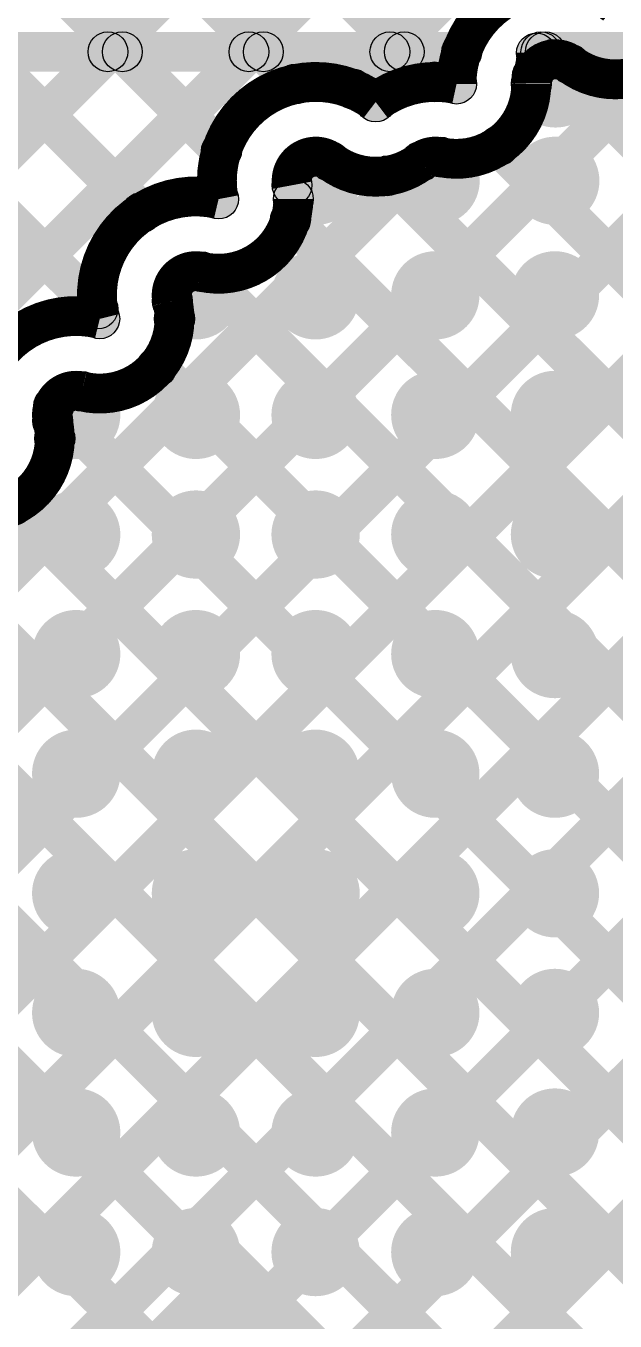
# Model space of a CAD drawing. Header units: millimetres. Extents: x -0.28 to 3.03, y -0.05 to 3.12.
# Drawn here: x 1.5176 to 1.6358, y 1.8111 to 2.0712 of the extents above; entities that cross this region are included whole.
import ezdxf

# ---------------------------------------------------------------- set-up
doc = ezdxf.new("R2010")
doc.units = ezdxf.units.MM
doc.header["$MEASUREMENT"] = 0
for name, color, linetype in [('BottomLayer', 5, 'Continuous'), ('BottomPaste', 16, 'Continuous'), ('BottomSolder', 6, 'Continuous'), ('TopLayer', 1, 'Continuous'), ('ViaHoleLayer', 16, 'Continuous')]:
    doc.layers.add(name, color=color, linetype=linetype)

# ---------------------------------------------------------------- blocks, each defined once
blk = doc.blocks.new('2835_LED_B_11')
at = {"layer": 'BottomLayer'}
for points in [[(-0.06722, 0.04606), (-0.02037, 0.04606), (-0.02037, -0.04606), (-0.06722, -0.04606)], [(-0.00069, 0.04606), (0.08829, 0.04606), (0.08829, -0.04606), (-0.00069, -0.04606)]]:
    blk.add_hatch(color=5, dxfattribs=at).paths.add_polyline_path(points)
at = {"layer": 'BottomPaste'}
for points in [[(-0.06722, 0.04606), (-0.02037, 0.04606), (-0.02037, -0.04606), (-0.06722, -0.04606)], [(-0.00069, 0.04606), (0.08829, 0.04606), (0.08829, -0.04606), (-0.00069, -0.04606)]]:
    blk.add_hatch(color=16, dxfattribs=at).paths.add_polyline_path(points)
at = {"layer": 'BottomSolder'}
for points in [[(-0.07122, 0.05006), (-0.01637, 0.05006), (-0.01637, -0.05006), (-0.07122, -0.05006)], [(-0.00469, 0.05006), (0.09229, 0.05006), (0.09229, -0.05006), (-0.00469, -0.05006)]]:
    blk.add_hatch(color=6, dxfattribs=at).paths.add_polyline_path(points)

msp = doc.modelspace()

# ---------------------------------------------------------------- hatches: boundary and pattern name
at = {"layer": 'BottomLayer'}
for points in [[(1.43019, 2.22367), (1.43585, 2.22933), (1.6024, 2.06278), (1.59674, 2.05712)], [(1.41109, 2.21449), (1.41675, 2.22015), (1.57454, 2.06236), (1.56888, 2.0567)], [(1.29178, 1.81806), (1.28613, 1.82372), (1.67359, 2.21118), (1.67924, 2.20552)], [(1.2683, 1.7663), (1.26265, 1.77196), (1.68773, 2.19704), (1.69339, 2.19138)], [(1.41265, 2.18465), (1.41831, 2.1903), (1.55968, 2.04893), (1.55402, 2.04328)], [(1.58599, 2.0557), (1.58033, 2.06136), (1.70187, 2.1829), (1.70753, 2.17724)], [(1.41189, 2.15712), (1.41755, 2.16278), (1.54374, 2.03659), (1.53808, 2.03093)], [(1.40104, 2.13969), (1.4067, 2.14535), (1.53487, 2.01718), (1.52921, 2.01152)], [(1.47841, 1.89155), (1.47275, 1.89721), (1.64133, 2.06579), (1.64699, 2.06013)], [(1.48006, 1.86492), (1.47441, 1.87058), (1.67083, 2.067), (1.67648, 2.06134)], [(1.48122, 1.83779), (1.47556, 1.84345), (1.69747, 2.06536), (1.70313, 2.05971)], [(1.62051, 2.06164), (1.62616, 2.0673), (1.86643, 1.82703), (1.86077, 1.82138)], [(1.4894, 1.81769), (1.48375, 1.82335), (1.72197, 2.06157), (1.72763, 2.05592)], [(1.6096, 2.04426), (1.61526, 2.04992), (1.84921, 1.81597), (1.84355, 1.81031)], [(1.50174, 1.94316), (1.49608, 1.94882), (1.59413, 2.04687), (1.59979, 2.04121)], [(1.5022, 1.80221), (1.49654, 1.80786), (1.73604, 2.04736), (1.7417, 2.0417)], [(1.50247, 1.77419), (1.49682, 1.77985), (1.76473, 2.04776), (1.77038, 2.0421)], [(1.58731, 2.03827), (1.59297, 2.04393), (1.84381, 1.79308), (1.83816, 1.78743)], [(1.56785, 2.02945), (1.5735, 2.03511), (1.8338, 1.77481), (1.82814, 1.76916)], [(1.51347, 1.75691), (1.50782, 1.76257), (1.77399, 2.02874), (1.77965, 2.02309)], [(1.55003, 2.01899), (1.55568, 2.02464), (1.8237, 1.75662), (1.81804, 1.75097)], [(1.52597, 1.74112), (1.52031, 1.74678), (1.79407, 2.02054), (1.79973, 2.01488)], [(1.54097, 1.99976), (1.54662, 2.00542), (1.8043, 1.74774), (1.79865, 1.74208)], [(1.5399, 1.72677), (1.53425, 1.73243), (1.80305, 2.00123), (1.80871, 1.99558)], [(1.5399, 1.72677), (1.53425, 1.73243), (1.80305, 2.00123), (1.80871, 1.99558)], [(1.52036, 1.99208), (1.52602, 1.99774), (1.79658, 1.72717), (1.79093, 1.72152)], [(1.51213, 1.97203), (1.51779, 1.97769), (1.77662, 1.71886), (1.77096, 1.7132)], [(1.49993, 1.95595), (1.50559, 1.9616), (1.76036, 1.70683), (1.7547, 1.70117)], [(1.49554, 1.93205), (1.50119, 1.93771), (1.73664, 1.70227), (1.73098, 1.69661)], [(1.47752, 1.92178), (1.48318, 1.92744), (1.72486, 1.68576), (1.7192, 1.68011)], [(1.47335, 1.89767), (1.47901, 1.90333), (1.70123, 1.68111), (1.69557, 1.67545)], [(1.472, 1.87073), (1.47766, 1.87639), (1.67415, 1.6799), (1.66849, 1.67424)]]:
    msp.add_hatch(color=5, dxfattribs=at).paths.add_polyline_path(points)
h = msp.add_hatch(color=5, dxfattribs=at)
edge = h.paths.add_edge_path()
edge.add_arc((1.62386, 2.05964), 0.00886, 0, 360)
h = msp.add_hatch(color=5, dxfattribs=at)
edge = h.paths.add_edge_path()
edge.add_arc((1.62333, 2.06447), 0.004, 0, 360)
h = msp.add_hatch(color=5, dxfattribs=at)
edge = h.paths.add_edge_path()
edge.add_arc((1.6268, 2.06351), 0.004, 0, 360)
h = msp.add_hatch(color=5, dxfattribs=at)
edge = h.paths.add_edge_path()
edge.add_arc((1.6268, 2.06351), 0.004, 0, 360)
h = msp.add_hatch(color=5, dxfattribs=at)
edge = h.paths.add_edge_path()
edge.add_arc((1.6268, 2.06351), 0.004, 0, 360)
h = msp.add_hatch(color=5, dxfattribs=at)
edge = h.paths.add_edge_path()
edge.add_arc((1.57171, 2.05953), 0.004, 0, 360)
h = msp.add_hatch(color=5, dxfattribs=at)
edge = h.paths.add_edge_path()
edge.add_arc((1.58316, 2.05853), 0.004, 0, 360)
h = msp.add_hatch(color=5, dxfattribs=at)
edge = h.paths.add_edge_path()
edge.add_arc((1.59957, 2.05995), 0.004, 0, 360)
h = msp.add_hatch(color=5, dxfattribs=at)
edge = h.paths.add_edge_path()
edge.add_arc((1.604, 2.0595), 0.004, 0, 360)
h = msp.add_hatch(color=5, dxfattribs=at)
edge = h.paths.add_edge_path()
edge.add_arc((1.604, 2.0595), 0.004, 0, 360)
h = msp.add_hatch(color=5, dxfattribs=at)
edge = h.paths.add_edge_path()
edge.add_arc((1.619, 2.05963), 0.004, 0, 360)
h = msp.add_hatch(color=5, dxfattribs=at)
edge = h.paths.add_edge_path()
edge.add_arc((1.619, 2.0595), 0.004, 0, 360)
h = msp.add_hatch(color=5, dxfattribs=at)
edge = h.paths.add_edge_path()
edge.add_arc((1.619, 2.0595), 0.004, 0, 360)
h = msp.add_hatch(color=5, dxfattribs=at)
edge = h.paths.add_edge_path()
edge.add_arc((1.58778, 2.05591), 0.004, 0, 360)
h = msp.add_hatch(color=5, dxfattribs=at)
edge = h.paths.add_edge_path()
edge.add_arc((1.58778, 2.05591), 0.004, 0, 360)
h = msp.add_hatch(color=5, dxfattribs=at)
edge = h.paths.add_edge_path()
edge.add_arc((1.55685, 2.04611), 0.004, 0, 360)
h = msp.add_hatch(color=5, dxfattribs=at)
edge = h.paths.add_edge_path()
edge.add_arc((1.61243, 2.04709), 0.004, 0, 360)
h = msp.add_hatch(color=5, dxfattribs=at)
edge = h.paths.add_edge_path()
edge.add_arc((1.57578, 2.04009), 0.00886, 0, 360)
h = msp.add_hatch(color=5, dxfattribs=at)
edge = h.paths.add_edge_path()
edge.add_arc((1.57871, 2.04396), 0.004, 0, 360)
h = msp.add_hatch(color=5, dxfattribs=at)
edge = h.paths.add_edge_path()
edge.add_arc((1.57871, 2.04396), 0.004, 0, 360)
h = msp.add_hatch(color=5, dxfattribs=at)
edge = h.paths.add_edge_path()
edge.add_arc((1.57871, 2.04396), 0.004, 0, 360)
h = msp.add_hatch(color=5, dxfattribs=at)
edge = h.paths.add_edge_path()
edge.add_arc((1.59979, 2.04009), 0.00886, 0, 360)
h = msp.add_hatch(color=5, dxfattribs=at)
edge = h.paths.add_edge_path()
edge.add_arc((1.59685, 2.04396), 0.004, 0, 360)
h = msp.add_hatch(color=5, dxfattribs=at)
edge = h.paths.add_edge_path()
edge.add_arc((1.59685, 2.04396), 0.004, 0, 360)
h = msp.add_hatch(color=5, dxfattribs=at)
edge = h.paths.add_edge_path()
edge.add_arc((1.59685, 2.04396), 0.004, 0, 360)
h = msp.add_hatch(color=5, dxfattribs=at)
edge = h.paths.add_edge_path()
edge.add_arc((1.59696, 2.04404), 0.004, 0, 360)
h = msp.add_hatch(color=5, dxfattribs=at)
edge = h.paths.add_edge_path()
edge.add_arc((1.60082, 2.04484), 0.004, 0, 360)
h = msp.add_hatch(color=5, dxfattribs=at)
edge = h.paths.add_edge_path()
edge.add_arc((1.60082, 2.04484), 0.004, 0, 360)
h = msp.add_hatch(color=5, dxfattribs=at)
edge = h.paths.add_edge_path()
edge.add_arc((1.60082, 2.04484), 0.004, 0, 360)
h = msp.add_hatch(color=5, dxfattribs=at)
edge = h.paths.add_edge_path()
edge.add_arc((1.62381, 2.04009), 0.00886, 0, 360)
h = msp.add_hatch(color=5, dxfattribs=at)
edge = h.paths.add_edge_path()
edge.add_arc((1.59014, 2.0411), 0.004, 0, 360)
h = msp.add_hatch(color=5, dxfattribs=at)
edge = h.paths.add_edge_path()
edge.add_arc((1.571, 2.0392), 0.004, 0, 360)
h = msp.add_hatch(color=5, dxfattribs=at)
edge = h.paths.add_edge_path()
edge.add_arc((1.55626, 2.03642), 0.004, 0, 360)
h = msp.add_hatch(color=5, dxfattribs=at)
edge = h.paths.add_edge_path()
edge.add_arc((1.55626, 2.03642), 0.004, 0, 360)
h = msp.add_hatch(color=5, dxfattribs=at)
edge = h.paths.add_edge_path()
edge.add_arc((1.57126, 2.03642), 0.004, 0, 360)
h = msp.add_hatch(color=5, dxfattribs=at)
edge = h.paths.add_edge_path()
edge.add_arc((1.57126, 2.03642), 0.004, 0, 360)
h = msp.add_hatch(color=5, dxfattribs=at)
edge = h.paths.add_edge_path()
edge.add_arc((1.54091, 2.03376), 0.004, 0, 360)
h = msp.add_hatch(color=5, dxfattribs=at)
edge = h.paths.add_edge_path()
edge.add_arc((1.57067, 2.03228), 0.004, 0, 360)
h = msp.add_hatch(color=5, dxfattribs=at)
edge = h.paths.add_edge_path()
edge.add_arc((1.55171, 2.01709), 0.00886, 0, 360)
h = msp.add_hatch(color=5, dxfattribs=at)
edge = h.paths.add_edge_path()
edge.add_arc((1.55282, 2.02182), 0.004, 0, 360)
h = msp.add_hatch(color=5, dxfattribs=at)
edge = h.paths.add_edge_path()
edge.add_arc((1.55282, 2.02182), 0.004, 0, 360)
h = msp.add_hatch(color=5, dxfattribs=at)
edge = h.paths.add_edge_path()
edge.add_arc((1.55282, 2.02182), 0.004, 0, 360)
h = msp.add_hatch(color=5, dxfattribs=at)
edge = h.paths.add_edge_path()
edge.add_arc((1.55285, 2.02182), 0.004, 0, 360)
h = msp.add_hatch(color=5, dxfattribs=at)
edge = h.paths.add_edge_path()
edge.add_arc((1.57572, 2.01709), 0.00886, 0, 360)
h = msp.add_hatch(color=5, dxfattribs=at)
edge = h.paths.add_edge_path()
edge.add_arc((1.59974, 2.01709), 0.00886, 0, 360)
h = msp.add_hatch(color=5, dxfattribs=at)
edge = h.paths.add_edge_path()
edge.add_arc((1.62375, 2.01709), 0.00886, 0, 360)
h = msp.add_hatch(color=5, dxfattribs=at)
edge = h.paths.add_edge_path()
edge.add_arc((1.53204, 2.01435), 0.004, 0, 360)
h = msp.add_hatch(color=5, dxfattribs=at)
edge = h.paths.add_edge_path()
edge.add_arc((1.54698, 2.01596), 0.004, 0, 360)
h = msp.add_hatch(color=5, dxfattribs=at)
edge = h.paths.add_edge_path()
edge.add_arc((1.54698, 2.01596), 0.004, 0, 360)
h = msp.add_hatch(color=5, dxfattribs=at)
edge = h.paths.add_edge_path()
edge.add_arc((1.54699, 2.01594), 0.004, 0, 360)
h = msp.add_hatch(color=5, dxfattribs=at)
edge = h.paths.add_edge_path()
edge.add_arc((1.53242, 2.01237), 0.004, 0, 360)
h = msp.add_hatch(color=5, dxfattribs=at)
edge = h.paths.add_edge_path()
edge.add_arc((1.53242, 2.01237), 0.004, 0, 360)
h = msp.add_hatch(color=5, dxfattribs=at)
edge = h.paths.add_edge_path()
edge.add_arc((1.54742, 2.01237), 0.004, 0, 360)
h = msp.add_hatch(color=5, dxfattribs=at)
edge = h.paths.add_edge_path()
edge.add_arc((1.54742, 2.01237), 0.004, 0, 360)
h = msp.add_hatch(color=5, dxfattribs=at)
edge = h.paths.add_edge_path()
edge.add_arc((1.54742, 2.01237), 0.004, 0, 360)
h = msp.add_hatch(color=5, dxfattribs=at)
edge = h.paths.add_edge_path()
edge.add_arc((1.54742, 2.01237), 0.004, 0, 360)
h = msp.add_hatch(color=5, dxfattribs=at)
edge = h.paths.add_edge_path()
edge.add_arc((1.54379, 2.00259), 0.004, 0, 360)
h = msp.add_hatch(color=5, dxfattribs=at)
edge = h.paths.add_edge_path()
edge.add_arc((1.52769, 1.99308), 0.00886, 0, 360)
h = msp.add_hatch(color=5, dxfattribs=at)
edge = h.paths.add_edge_path()
edge.add_arc((1.52882, 1.9978), 0.004, 0, 360)
h = msp.add_hatch(color=5, dxfattribs=at)
edge = h.paths.add_edge_path()
edge.add_arc((1.52882, 1.9978), 0.004, 0, 360)
h = msp.add_hatch(color=5, dxfattribs=at)
edge = h.paths.add_edge_path()
edge.add_arc((1.52885, 1.9978), 0.004, 0, 360)
h = msp.add_hatch(color=5, dxfattribs=at)
edge = h.paths.add_edge_path()
edge.add_arc((1.55171, 1.99308), 0.00886, 0, 360)
h = msp.add_hatch(color=5, dxfattribs=at)
edge = h.paths.add_edge_path()
edge.add_arc((1.57572, 1.99308), 0.00886, 0, 360)
h = msp.add_hatch(color=5, dxfattribs=at)
edge = h.paths.add_edge_path()
edge.add_arc((1.59974, 1.99308), 0.00886, 0, 360)
h = msp.add_hatch(color=5, dxfattribs=at)
edge = h.paths.add_edge_path()
edge.add_arc((1.62375, 1.99308), 0.00886, 0, 360)
h = msp.add_hatch(color=5, dxfattribs=at)
edge = h.paths.add_edge_path()
edge.add_arc((1.52319, 1.99491), 0.004, 0, 360)
h = msp.add_hatch(color=5, dxfattribs=at)
edge = h.paths.add_edge_path()
edge.add_arc((1.52297, 1.99192), 0.004, 0, 360)
h = msp.add_hatch(color=5, dxfattribs=at)
edge = h.paths.add_edge_path()
edge.add_arc((1.52297, 1.99192), 0.004, 0, 360)
h = msp.add_hatch(color=5, dxfattribs=at)
edge = h.paths.add_edge_path()
edge.add_arc((1.52297, 1.99192), 0.004, 0, 360)
h = msp.add_hatch(color=5, dxfattribs=at)
edge = h.paths.add_edge_path()
edge.add_arc((1.5234, 1.98835), 0.004, 0, 360)
h = msp.add_hatch(color=5, dxfattribs=at)
edge = h.paths.add_edge_path()
edge.add_arc((1.5234, 1.98835), 0.004, 0, 360)
h = msp.add_hatch(color=5, dxfattribs=at)
edge = h.paths.add_edge_path()
edge.add_arc((1.5234, 1.98835), 0.004, 0, 360)
h = msp.add_hatch(color=5, dxfattribs=at)
edge = h.paths.add_edge_path()
edge.add_arc((1.5234, 1.98835), 0.004, 0, 360)
h = msp.add_hatch(color=5, dxfattribs=at)
edge = h.paths.add_edge_path()
edge.add_arc((1.51496, 1.97486), 0.004, 0, 360)
h = msp.add_hatch(color=5, dxfattribs=at)
edge = h.paths.add_edge_path()
edge.add_arc((1.52769, 1.96906), 0.00886, 0, 360)
h = msp.add_hatch(color=5, dxfattribs=at)
edge = h.paths.add_edge_path()
edge.add_arc((1.55171, 1.96906), 0.00886, 0, 360)
h = msp.add_hatch(color=5, dxfattribs=at)
edge = h.paths.add_edge_path()
edge.add_arc((1.57572, 1.96906), 0.00886, 0, 360)
h = msp.add_hatch(color=5, dxfattribs=at)
edge = h.paths.add_edge_path()
edge.add_arc((1.59974, 1.96906), 0.00886, 0, 360)
h = msp.add_hatch(color=5, dxfattribs=at)
edge = h.paths.add_edge_path()
edge.add_arc((1.62375, 1.96906), 0.00886, 0, 360)
h = msp.add_hatch(color=5, dxfattribs=at)
edge = h.paths.add_edge_path()
edge.add_arc((1.52769, 1.94505), 0.00886, 0, 360)
h = msp.add_hatch(color=5, dxfattribs=at)
edge = h.paths.add_edge_path()
edge.add_arc((1.55171, 1.94505), 0.00886, 0, 360)
h = msp.add_hatch(color=5, dxfattribs=at)
edge = h.paths.add_edge_path()
edge.add_arc((1.57572, 1.94505), 0.00886, 0, 360)
h = msp.add_hatch(color=5, dxfattribs=at)
edge = h.paths.add_edge_path()
edge.add_arc((1.59974, 1.94505), 0.00886, 0, 360)
h = msp.add_hatch(color=5, dxfattribs=at)
edge = h.paths.add_edge_path()
edge.add_arc((1.62375, 1.94505), 0.00886, 0, 360)
h = msp.add_hatch(color=5, dxfattribs=at)
edge = h.paths.add_edge_path()
edge.add_arc((1.52769, 1.92103), 0.00886, 0, 360)
h = msp.add_hatch(color=5, dxfattribs=at)
edge = h.paths.add_edge_path()
edge.add_arc((1.55171, 1.92103), 0.00886, 0, 360)
h = msp.add_hatch(color=5, dxfattribs=at)
edge = h.paths.add_edge_path()
edge.add_arc((1.57572, 1.92103), 0.00886, 0, 360)
h = msp.add_hatch(color=5, dxfattribs=at)
edge = h.paths.add_edge_path()
edge.add_arc((1.59974, 1.92103), 0.00886, 0, 360)
h = msp.add_hatch(color=5, dxfattribs=at)
edge = h.paths.add_edge_path()
edge.add_arc((1.62375, 1.92103), 0.00886, 0, 360)
h = msp.add_hatch(color=5, dxfattribs=at)
edge = h.paths.add_edge_path()
edge.add_arc((1.52769, 1.89702), 0.00886, 0, 360)
h = msp.add_hatch(color=5, dxfattribs=at)
edge = h.paths.add_edge_path()
edge.add_arc((1.55171, 1.89702), 0.00886, 0, 360)
h = msp.add_hatch(color=5, dxfattribs=at)
edge = h.paths.add_edge_path()
edge.add_arc((1.57572, 1.89702), 0.00886, 0, 360)
h = msp.add_hatch(color=5, dxfattribs=at)
edge = h.paths.add_edge_path()
edge.add_arc((1.59974, 1.89702), 0.00886, 0, 360)
h = msp.add_hatch(color=5, dxfattribs=at)
edge = h.paths.add_edge_path()
edge.add_arc((1.62375, 1.89702), 0.00886, 0, 360)
h = msp.add_hatch(color=5, dxfattribs=at)
edge = h.paths.add_edge_path()
edge.add_arc((1.52769, 1.873), 0.00886, 0, 360)
h = msp.add_hatch(color=5, dxfattribs=at)
edge = h.paths.add_edge_path()
edge.add_arc((1.55171, 1.873), 0.00886, 0, 360)
h = msp.add_hatch(color=5, dxfattribs=at)
edge = h.paths.add_edge_path()
edge.add_arc((1.57572, 1.873), 0.00886, 0, 360)
h = msp.add_hatch(color=5, dxfattribs=at)
edge = h.paths.add_edge_path()
edge.add_arc((1.59974, 1.873), 0.00886, 0, 360)
h = msp.add_hatch(color=5, dxfattribs=at)
edge = h.paths.add_edge_path()
edge.add_arc((1.62375, 1.873), 0.00886, 0, 360)
h = msp.add_hatch(color=5, dxfattribs=at)
edge = h.paths.add_edge_path()
edge.add_arc((1.52769, 1.84898), 0.00886, 0, 360)
h = msp.add_hatch(color=5, dxfattribs=at)
edge = h.paths.add_edge_path()
edge.add_arc((1.55171, 1.84898), 0.00886, 0, 360)
h = msp.add_hatch(color=5, dxfattribs=at)
edge = h.paths.add_edge_path()
edge.add_arc((1.57572, 1.84898), 0.00886, 0, 360)
h = msp.add_hatch(color=5, dxfattribs=at)
edge = h.paths.add_edge_path()
edge.add_arc((1.59974, 1.84898), 0.00886, 0, 360)
h = msp.add_hatch(color=5, dxfattribs=at)
edge = h.paths.add_edge_path()
edge.add_arc((1.62375, 1.84898), 0.00886, 0, 360)
h = msp.add_hatch(color=5, dxfattribs=at)
edge = h.paths.add_edge_path()
edge.add_arc((1.52769, 1.82497), 0.00886, 0, 360)
h = msp.add_hatch(color=5, dxfattribs=at)
edge = h.paths.add_edge_path()
edge.add_arc((1.55171, 1.82497), 0.00886, 0, 360)
h = msp.add_hatch(color=5, dxfattribs=at)
edge = h.paths.add_edge_path()
edge.add_arc((1.57572, 1.82497), 0.00886, 0, 360)
h = msp.add_hatch(color=5, dxfattribs=at)
edge = h.paths.add_edge_path()
edge.add_arc((1.59974, 1.82497), 0.00886, 0, 360)
h = msp.add_hatch(color=5, dxfattribs=at)
edge = h.paths.add_edge_path()
edge.add_arc((1.62375, 1.82497), 0.00886, 0, 360)
at = {"layer": 'TopLayer'}
for points in [[(1.14374, 2.062), (1.14374, 2.07), (1.60505, 2.07), (1.60505, 2.062)], [(1.26675, 1.76474), (1.26109, 1.7704), (1.55952, 2.06883), (1.56518, 2.06317)], [(1.29178, 1.81806), (1.28613, 1.82372), (1.53124, 2.06883), (1.53689, 2.06317)], [(1.47841, 1.89155), (1.47275, 1.89721), (1.64437, 2.06883), (1.65003, 2.06317)], [(1.48006, 1.86492), (1.47441, 1.87058), (1.67266, 2.06883), (1.67831, 2.06317)], [(1.48122, 1.83779), (1.47556, 1.84345), (1.70094, 2.06883), (1.7066, 2.06317)], [(1.47756, 2.06317), (1.48321, 2.06883), (1.53487, 2.01718), (1.52921, 2.01152)], [(1.50584, 2.06317), (1.5115, 2.06883), (1.54374, 2.03659), (1.53808, 2.03093)], [(1.53413, 2.06317), (1.53978, 2.06883), (1.55968, 2.04893), (1.55402, 2.04328)], [(1.56241, 2.06317), (1.56807, 2.06883), (1.57454, 2.06236), (1.56888, 2.0567)], [(1.58599, 2.0557), (1.58033, 2.06136), (1.5878, 2.06883), (1.59346, 2.06317)], [(1.59069, 2.06317), (1.59635, 2.06883), (1.6024, 2.06278), (1.59674, 2.05712)], [(1.61898, 2.06317), (1.62463, 2.06883), (1.86643, 1.82703), (1.86077, 1.82138)], [(1.62093, 2.062), (1.62093, 2.07), (1.72313, 2.07), (1.72313, 2.062)], [(1.4894, 1.81769), (1.48375, 1.82335), (1.72197, 2.06157), (1.72763, 2.05592)], [(1.6096, 2.04426), (1.61526, 2.04992), (1.84921, 1.81597), (1.84355, 1.81031)], [(1.50174, 1.94316), (1.49608, 1.94882), (1.59413, 2.04687), (1.59979, 2.04121)], [(1.5022, 1.80221), (1.49654, 1.80786), (1.73604, 2.04736), (1.7417, 2.0417)], [(1.50247, 1.77419), (1.49682, 1.77985), (1.76473, 2.04776), (1.77038, 2.0421)], [(1.58731, 2.03827), (1.59297, 2.04393), (1.84381, 1.79308), (1.83816, 1.78743)], [(1.56785, 2.02945), (1.5735, 2.03511), (1.8338, 1.77481), (1.82814, 1.76916)], [(1.52191, 1.76535), (1.51626, 1.77101), (1.77399, 2.02874), (1.77965, 2.02309)], [(1.55003, 2.01899), (1.55568, 2.02464), (1.8237, 1.75662), (1.81804, 1.75097)], [(1.5301, 1.74525), (1.52444, 1.75091), (1.79407, 2.02054), (1.79973, 2.01488)], [(1.54097, 1.99976), (1.54662, 2.00542), (1.8043, 1.74774), (1.79865, 1.74208)], [(1.54927, 1.73614), (1.54361, 1.74179), (1.80305, 2.00123), (1.80871, 1.99558)], [(1.54927, 1.73614), (1.54361, 1.74179), (1.80305, 2.00123), (1.80871, 1.99558)], [(1.52036, 1.99208), (1.52602, 1.99774), (1.79658, 1.72717), (1.79093, 1.72152)], [(1.51213, 1.97203), (1.51779, 1.97769), (1.77662, 1.71886), (1.77096, 1.7132)], [(1.49993, 1.95595), (1.50559, 1.9616), (1.76036, 1.70683), (1.7547, 1.70117)], [(1.49554, 1.93205), (1.50119, 1.93771), (1.73664, 1.70227), (1.73098, 1.69661)], [(1.47752, 1.92178), (1.48318, 1.92744), (1.72486, 1.68576), (1.7192, 1.68011)], [(1.47335, 1.89767), (1.47901, 1.90333), (1.70123, 1.68111), (1.69557, 1.67545)], [(1.472, 1.87073), (1.47766, 1.87639), (1.6747, 1.67935), (1.66905, 1.67369)]]:
    msp.add_hatch(color=1, dxfattribs=at).paths.add_polyline_path(points)
h = msp.add_hatch(color=1, dxfattribs=at)
edge = h.paths.add_edge_path()
edge.add_arc((1.53406, 2.066), 0.004, 0, 360)
h = msp.add_hatch(color=1, dxfattribs=at)
edge = h.paths.add_edge_path()
edge.add_arc((1.53695, 2.066), 0.004, 0, 360)
h = msp.add_hatch(color=1, dxfattribs=at)
edge = h.paths.add_edge_path()
edge.add_arc((1.56235, 2.066), 0.004, 0, 360)
h = msp.add_hatch(color=1, dxfattribs=at)
edge = h.paths.add_edge_path()
edge.add_arc((1.56524, 2.066), 0.004, 0, 360)
h = msp.add_hatch(color=1, dxfattribs=at)
edge = h.paths.add_edge_path()
edge.add_arc((1.59063, 2.066), 0.004, 0, 360)
h = msp.add_hatch(color=1, dxfattribs=at)
edge = h.paths.add_edge_path()
edge.add_arc((1.59352, 2.066), 0.004, 0, 360)
h = msp.add_hatch(color=1, dxfattribs=at)
edge = h.paths.add_edge_path()
edge.add_arc((1.60505, 2.066), 0.004, 0, 360)
h = msp.add_hatch(color=1, dxfattribs=at)
edge = h.paths.add_edge_path()
edge.add_arc((1.60505, 2.066), 0.004, 0, 360)
h = msp.add_hatch(color=1, dxfattribs=at)
edge = h.paths.add_edge_path()
edge.add_arc((1.62386, 2.05964), 0.00886, 0, 360)
h = msp.add_hatch(color=1, dxfattribs=at)
edge = h.paths.add_edge_path()
edge.add_arc((1.62005, 2.06576), 0.004, 0, 360)
h = msp.add_hatch(color=1, dxfattribs=at)
edge = h.paths.add_edge_path()
edge.add_arc((1.62005, 2.06576), 0.004, 0, 360)
h = msp.add_hatch(color=1, dxfattribs=at)
edge = h.paths.add_edge_path()
edge.add_arc((1.62093, 2.066), 0.004, 0, 360)
h = msp.add_hatch(color=1, dxfattribs=at)
edge = h.paths.add_edge_path()
edge.add_arc((1.62181, 2.066), 0.004, 0, 360)
h = msp.add_hatch(color=1, dxfattribs=at)
edge = h.paths.add_edge_path()
edge.add_arc((1.61925, 2.06117), 0.004, 0, 360)
h = msp.add_hatch(color=1, dxfattribs=at)
edge = h.paths.add_edge_path()
edge.add_arc((1.61926, 2.0612), 0.004, 0, 360)
h = msp.add_hatch(color=1, dxfattribs=at)
edge = h.paths.add_edge_path()
edge.add_arc((1.57171, 2.05953), 0.004, 0, 360)
h = msp.add_hatch(color=1, dxfattribs=at)
edge = h.paths.add_edge_path()
edge.add_arc((1.58316, 2.05853), 0.004, 0, 360)
h = msp.add_hatch(color=1, dxfattribs=at)
edge = h.paths.add_edge_path()
edge.add_arc((1.59957, 2.05995), 0.004, 0, 360)
h = msp.add_hatch(color=1, dxfattribs=at)
edge = h.paths.add_edge_path()
edge.add_arc((1.604, 2.0595), 0.004, 0, 360)
h = msp.add_hatch(color=1, dxfattribs=at)
edge = h.paths.add_edge_path()
edge.add_arc((1.604, 2.0595), 0.004, 0, 360)
h = msp.add_hatch(color=1, dxfattribs=at)
edge = h.paths.add_edge_path()
edge.add_arc((1.619, 2.0595), 0.004, 0, 360)
h = msp.add_hatch(color=1, dxfattribs=at)
edge = h.paths.add_edge_path()
edge.add_arc((1.619, 2.0595), 0.004, 0, 360)
h = msp.add_hatch(color=1, dxfattribs=at)
edge = h.paths.add_edge_path()
edge.add_arc((1.58778, 2.05591), 0.004, 0, 360)
h = msp.add_hatch(color=1, dxfattribs=at)
edge = h.paths.add_edge_path()
edge.add_arc((1.58778, 2.05591), 0.004, 0, 360)
h = msp.add_hatch(color=1, dxfattribs=at)
edge = h.paths.add_edge_path()
edge.add_arc((1.55685, 2.04611), 0.004, 0, 360)
h = msp.add_hatch(color=1, dxfattribs=at)
edge = h.paths.add_edge_path()
edge.add_arc((1.61243, 2.04709), 0.004, 0, 360)
h = msp.add_hatch(color=1, dxfattribs=at)
edge = h.paths.add_edge_path()
edge.add_arc((1.57578, 2.04009), 0.00886, 0, 360)
h = msp.add_hatch(color=1, dxfattribs=at)
edge = h.paths.add_edge_path()
edge.add_arc((1.57871, 2.04396), 0.004, 0, 360)
h = msp.add_hatch(color=1, dxfattribs=at)
edge = h.paths.add_edge_path()
edge.add_arc((1.57871, 2.04396), 0.004, 0, 360)
h = msp.add_hatch(color=1, dxfattribs=at)
edge = h.paths.add_edge_path()
edge.add_arc((1.57871, 2.04396), 0.004, 0, 360)
h = msp.add_hatch(color=1, dxfattribs=at)
edge = h.paths.add_edge_path()
edge.add_arc((1.59979, 2.04009), 0.00886, 0, 360)
h = msp.add_hatch(color=1, dxfattribs=at)
edge = h.paths.add_edge_path()
edge.add_arc((1.59685, 2.04396), 0.004, 0, 360)
h = msp.add_hatch(color=1, dxfattribs=at)
edge = h.paths.add_edge_path()
edge.add_arc((1.59685, 2.04396), 0.004, 0, 360)
h = msp.add_hatch(color=1, dxfattribs=at)
edge = h.paths.add_edge_path()
edge.add_arc((1.59685, 2.04396), 0.004, 0, 360)
h = msp.add_hatch(color=1, dxfattribs=at)
edge = h.paths.add_edge_path()
edge.add_arc((1.59696, 2.04404), 0.004, 0, 360)
h = msp.add_hatch(color=1, dxfattribs=at)
edge = h.paths.add_edge_path()
edge.add_arc((1.60082, 2.04484), 0.004, 0, 360)
h = msp.add_hatch(color=1, dxfattribs=at)
edge = h.paths.add_edge_path()
edge.add_arc((1.60082, 2.04484), 0.004, 0, 360)
h = msp.add_hatch(color=1, dxfattribs=at)
edge = h.paths.add_edge_path()
edge.add_arc((1.60082, 2.04484), 0.004, 0, 360)
h = msp.add_hatch(color=1, dxfattribs=at)
edge = h.paths.add_edge_path()
edge.add_arc((1.62381, 2.04009), 0.00886, 0, 360)
h = msp.add_hatch(color=1, dxfattribs=at)
edge = h.paths.add_edge_path()
edge.add_arc((1.59014, 2.0411), 0.004, 0, 360)
h = msp.add_hatch(color=1, dxfattribs=at)
edge = h.paths.add_edge_path()
edge.add_arc((1.571, 2.0392), 0.004, 0, 360)
h = msp.add_hatch(color=1, dxfattribs=at)
edge = h.paths.add_edge_path()
edge.add_arc((1.55626, 2.03642), 0.004, 0, 360)
h = msp.add_hatch(color=1, dxfattribs=at)
edge = h.paths.add_edge_path()
edge.add_arc((1.55626, 2.03642), 0.004, 0, 360)
h = msp.add_hatch(color=1, dxfattribs=at)
edge = h.paths.add_edge_path()
edge.add_arc((1.57126, 2.03642), 0.004, 0, 360)
h = msp.add_hatch(color=1, dxfattribs=at)
edge = h.paths.add_edge_path()
edge.add_arc((1.57126, 2.03642), 0.004, 0, 360)
h = msp.add_hatch(color=1, dxfattribs=at)
edge = h.paths.add_edge_path()
edge.add_arc((1.54091, 2.03376), 0.004, 0, 360)
h = msp.add_hatch(color=1, dxfattribs=at)
edge = h.paths.add_edge_path()
edge.add_arc((1.57067, 2.03228), 0.004, 0, 360)
h = msp.add_hatch(color=1, dxfattribs=at)
edge = h.paths.add_edge_path()
edge.add_arc((1.55171, 2.01709), 0.00886, 0, 360)
h = msp.add_hatch(color=1, dxfattribs=at)
edge = h.paths.add_edge_path()
edge.add_arc((1.55282, 2.02182), 0.004, 0, 360)
h = msp.add_hatch(color=1, dxfattribs=at)
edge = h.paths.add_edge_path()
edge.add_arc((1.55282, 2.02182), 0.004, 0, 360)
h = msp.add_hatch(color=1, dxfattribs=at)
edge = h.paths.add_edge_path()
edge.add_arc((1.55282, 2.02182), 0.004, 0, 360)
h = msp.add_hatch(color=1, dxfattribs=at)
edge = h.paths.add_edge_path()
edge.add_arc((1.55285, 2.02182), 0.004, 0, 360)
h = msp.add_hatch(color=1, dxfattribs=at)
edge = h.paths.add_edge_path()
edge.add_arc((1.57572, 2.01709), 0.00886, 0, 360)
h = msp.add_hatch(color=1, dxfattribs=at)
edge = h.paths.add_edge_path()
edge.add_arc((1.59974, 2.01709), 0.00886, 0, 360)
h = msp.add_hatch(color=1, dxfattribs=at)
edge = h.paths.add_edge_path()
edge.add_arc((1.62375, 2.01709), 0.00886, 0, 360)
h = msp.add_hatch(color=1, dxfattribs=at)
edge = h.paths.add_edge_path()
edge.add_arc((1.53204, 2.01435), 0.004, 0, 360)
h = msp.add_hatch(color=1, dxfattribs=at)
edge = h.paths.add_edge_path()
edge.add_arc((1.54698, 2.01596), 0.004, 0, 360)
h = msp.add_hatch(color=1, dxfattribs=at)
edge = h.paths.add_edge_path()
edge.add_arc((1.54698, 2.01596), 0.004, 0, 360)
h = msp.add_hatch(color=1, dxfattribs=at)
edge = h.paths.add_edge_path()
edge.add_arc((1.54699, 2.01594), 0.004, 0, 360)
h = msp.add_hatch(color=1, dxfattribs=at)
edge = h.paths.add_edge_path()
edge.add_arc((1.53242, 2.01237), 0.004, 0, 360)
h = msp.add_hatch(color=1, dxfattribs=at)
edge = h.paths.add_edge_path()
edge.add_arc((1.53242, 2.01237), 0.004, 0, 360)
h = msp.add_hatch(color=1, dxfattribs=at)
edge = h.paths.add_edge_path()
edge.add_arc((1.54742, 2.01237), 0.004, 0, 360)
h = msp.add_hatch(color=1, dxfattribs=at)
edge = h.paths.add_edge_path()
edge.add_arc((1.54742, 2.01237), 0.004, 0, 360)
h = msp.add_hatch(color=1, dxfattribs=at)
edge = h.paths.add_edge_path()
edge.add_arc((1.54742, 2.01237), 0.004, 0, 360)
h = msp.add_hatch(color=1, dxfattribs=at)
edge = h.paths.add_edge_path()
edge.add_arc((1.54742, 2.01237), 0.004, 0, 360)
h = msp.add_hatch(color=1, dxfattribs=at)
edge = h.paths.add_edge_path()
edge.add_arc((1.54379, 2.00259), 0.004, 0, 360)
h = msp.add_hatch(color=1, dxfattribs=at)
edge = h.paths.add_edge_path()
edge.add_arc((1.52769, 1.99308), 0.00886, 0, 360)
h = msp.add_hatch(color=1, dxfattribs=at)
edge = h.paths.add_edge_path()
edge.add_arc((1.52882, 1.9978), 0.004, 0, 360)
h = msp.add_hatch(color=1, dxfattribs=at)
edge = h.paths.add_edge_path()
edge.add_arc((1.52882, 1.9978), 0.004, 0, 360)
h = msp.add_hatch(color=1, dxfattribs=at)
edge = h.paths.add_edge_path()
edge.add_arc((1.52885, 1.9978), 0.004, 0, 360)
h = msp.add_hatch(color=1, dxfattribs=at)
edge = h.paths.add_edge_path()
edge.add_arc((1.55171, 1.99308), 0.00886, 0, 360)
h = msp.add_hatch(color=1, dxfattribs=at)
edge = h.paths.add_edge_path()
edge.add_arc((1.57572, 1.99308), 0.00886, 0, 360)
h = msp.add_hatch(color=1, dxfattribs=at)
edge = h.paths.add_edge_path()
edge.add_arc((1.59974, 1.99308), 0.00886, 0, 360)
h = msp.add_hatch(color=1, dxfattribs=at)
edge = h.paths.add_edge_path()
edge.add_arc((1.62375, 1.99308), 0.00886, 0, 360)
h = msp.add_hatch(color=1, dxfattribs=at)
edge = h.paths.add_edge_path()
edge.add_arc((1.52319, 1.99491), 0.004, 0, 360)
h = msp.add_hatch(color=1, dxfattribs=at)
edge = h.paths.add_edge_path()
edge.add_arc((1.52297, 1.99192), 0.004, 0, 360)
h = msp.add_hatch(color=1, dxfattribs=at)
edge = h.paths.add_edge_path()
edge.add_arc((1.52297, 1.99192), 0.004, 0, 360)
h = msp.add_hatch(color=1, dxfattribs=at)
edge = h.paths.add_edge_path()
edge.add_arc((1.52297, 1.99192), 0.004, 0, 360)
h = msp.add_hatch(color=1, dxfattribs=at)
edge = h.paths.add_edge_path()
edge.add_arc((1.5234, 1.98835), 0.004, 0, 360)
h = msp.add_hatch(color=1, dxfattribs=at)
edge = h.paths.add_edge_path()
edge.add_arc((1.5234, 1.98835), 0.004, 0, 360)
h = msp.add_hatch(color=1, dxfattribs=at)
edge = h.paths.add_edge_path()
edge.add_arc((1.5234, 1.98835), 0.004, 0, 360)
h = msp.add_hatch(color=1, dxfattribs=at)
edge = h.paths.add_edge_path()
edge.add_arc((1.5234, 1.98835), 0.004, 0, 360)
h = msp.add_hatch(color=1, dxfattribs=at)
edge = h.paths.add_edge_path()
edge.add_arc((1.51496, 1.97486), 0.004, 0, 360)
h = msp.add_hatch(color=1, dxfattribs=at)
edge = h.paths.add_edge_path()
edge.add_arc((1.52769, 1.96906), 0.00886, 0, 360)
h = msp.add_hatch(color=1, dxfattribs=at)
edge = h.paths.add_edge_path()
edge.add_arc((1.55171, 1.96906), 0.00886, 0, 360)
h = msp.add_hatch(color=1, dxfattribs=at)
edge = h.paths.add_edge_path()
edge.add_arc((1.57572, 1.96906), 0.00886, 0, 360)
h = msp.add_hatch(color=1, dxfattribs=at)
edge = h.paths.add_edge_path()
edge.add_arc((1.59974, 1.96906), 0.00886, 0, 360)
h = msp.add_hatch(color=1, dxfattribs=at)
edge = h.paths.add_edge_path()
edge.add_arc((1.62375, 1.96906), 0.00886, 0, 360)
h = msp.add_hatch(color=1, dxfattribs=at)
edge = h.paths.add_edge_path()
edge.add_arc((1.52769, 1.94505), 0.00886, 0, 360)
h = msp.add_hatch(color=1, dxfattribs=at)
edge = h.paths.add_edge_path()
edge.add_arc((1.55171, 1.94505), 0.00886, 0, 360)
h = msp.add_hatch(color=1, dxfattribs=at)
edge = h.paths.add_edge_path()
edge.add_arc((1.57572, 1.94505), 0.00886, 0, 360)
h = msp.add_hatch(color=1, dxfattribs=at)
edge = h.paths.add_edge_path()
edge.add_arc((1.59974, 1.94505), 0.00886, 0, 360)
h = msp.add_hatch(color=1, dxfattribs=at)
edge = h.paths.add_edge_path()
edge.add_arc((1.62375, 1.94505), 0.00886, 0, 360)
h = msp.add_hatch(color=1, dxfattribs=at)
edge = h.paths.add_edge_path()
edge.add_arc((1.52769, 1.92103), 0.00886, 0, 360)
h = msp.add_hatch(color=1, dxfattribs=at)
edge = h.paths.add_edge_path()
edge.add_arc((1.55171, 1.92103), 0.00886, 0, 360)
h = msp.add_hatch(color=1, dxfattribs=at)
edge = h.paths.add_edge_path()
edge.add_arc((1.57572, 1.92103), 0.00886, 0, 360)
h = msp.add_hatch(color=1, dxfattribs=at)
edge = h.paths.add_edge_path()
edge.add_arc((1.59974, 1.92103), 0.00886, 0, 360)
h = msp.add_hatch(color=1, dxfattribs=at)
edge = h.paths.add_edge_path()
edge.add_arc((1.62375, 1.92103), 0.00886, 0, 360)
h = msp.add_hatch(color=1, dxfattribs=at)
edge = h.paths.add_edge_path()
edge.add_arc((1.52769, 1.89702), 0.00886, 0, 360)
h = msp.add_hatch(color=1, dxfattribs=at)
edge = h.paths.add_edge_path()
edge.add_arc((1.55171, 1.89702), 0.00886, 0, 360)
h = msp.add_hatch(color=1, dxfattribs=at)
edge = h.paths.add_edge_path()
edge.add_arc((1.57572, 1.89702), 0.00886, 0, 360)
h = msp.add_hatch(color=1, dxfattribs=at)
edge = h.paths.add_edge_path()
edge.add_arc((1.59974, 1.89702), 0.00886, 0, 360)
h = msp.add_hatch(color=1, dxfattribs=at)
edge = h.paths.add_edge_path()
edge.add_arc((1.62375, 1.89702), 0.00886, 0, 360)
h = msp.add_hatch(color=1, dxfattribs=at)
edge = h.paths.add_edge_path()
edge.add_arc((1.52769, 1.873), 0.00886, 0, 360)
h = msp.add_hatch(color=1, dxfattribs=at)
edge = h.paths.add_edge_path()
edge.add_arc((1.55171, 1.873), 0.00886, 0, 360)
h = msp.add_hatch(color=1, dxfattribs=at)
edge = h.paths.add_edge_path()
edge.add_arc((1.57572, 1.873), 0.00886, 0, 360)
h = msp.add_hatch(color=1, dxfattribs=at)
edge = h.paths.add_edge_path()
edge.add_arc((1.59974, 1.873), 0.00886, 0, 360)
h = msp.add_hatch(color=1, dxfattribs=at)
edge = h.paths.add_edge_path()
edge.add_arc((1.62375, 1.873), 0.00886, 0, 360)
h = msp.add_hatch(color=1, dxfattribs=at)
edge = h.paths.add_edge_path()
edge.add_arc((1.52769, 1.84898), 0.00886, 0, 360)
h = msp.add_hatch(color=1, dxfattribs=at)
edge = h.paths.add_edge_path()
edge.add_arc((1.55171, 1.84898), 0.00886, 0, 360)
h = msp.add_hatch(color=1, dxfattribs=at)
edge = h.paths.add_edge_path()
edge.add_arc((1.57572, 1.84898), 0.00886, 0, 360)
h = msp.add_hatch(color=1, dxfattribs=at)
edge = h.paths.add_edge_path()
edge.add_arc((1.59974, 1.84898), 0.00886, 0, 360)
h = msp.add_hatch(color=1, dxfattribs=at)
edge = h.paths.add_edge_path()
edge.add_arc((1.62375, 1.84898), 0.00886, 0, 360)
h = msp.add_hatch(color=1, dxfattribs=at)
edge = h.paths.add_edge_path()
edge.add_arc((1.52769, 1.82497), 0.00886, 0, 360)
h = msp.add_hatch(color=1, dxfattribs=at)
edge = h.paths.add_edge_path()
edge.add_arc((1.55171, 1.82497), 0.00886, 0, 360)
h = msp.add_hatch(color=1, dxfattribs=at)
edge = h.paths.add_edge_path()
edge.add_arc((1.57572, 1.82497), 0.00886, 0, 360)
h = msp.add_hatch(color=1, dxfattribs=at)
edge = h.paths.add_edge_path()
edge.add_arc((1.59974, 1.82497), 0.00886, 0, 360)
h = msp.add_hatch(color=1, dxfattribs=at)
edge = h.paths.add_edge_path()
edge.add_arc((1.62375, 1.82497), 0.00886, 0, 360)
at = {"layer": 'ViaHoleLayer'}
h = msp.add_hatch(color=16, dxfattribs=at)
edge = h.paths.add_edge_path()
edge.add_arc((1.62386, 2.05964), 0.00591, 0, 360)
h = msp.add_hatch(color=16, dxfattribs=at)
edge = h.paths.add_edge_path()
edge.add_arc((1.57578, 2.04009), 0.00591, 0, 360)
h = msp.add_hatch(color=16, dxfattribs=at)
edge = h.paths.add_edge_path()
edge.add_arc((1.59979, 2.04009), 0.00591, 0, 360)
h = msp.add_hatch(color=16, dxfattribs=at)
edge = h.paths.add_edge_path()
edge.add_arc((1.62381, 2.04009), 0.00591, 0, 360)
h = msp.add_hatch(color=16, dxfattribs=at)
edge = h.paths.add_edge_path()
edge.add_arc((1.55171, 2.01709), 0.00591, 0, 360)
h = msp.add_hatch(color=16, dxfattribs=at)
edge = h.paths.add_edge_path()
edge.add_arc((1.57572, 2.01709), 0.00591, 0, 360)
h = msp.add_hatch(color=16, dxfattribs=at)
edge = h.paths.add_edge_path()
edge.add_arc((1.59974, 2.01709), 0.00591, 0, 360)
h = msp.add_hatch(color=16, dxfattribs=at)
edge = h.paths.add_edge_path()
edge.add_arc((1.62375, 2.01709), 0.00591, 0, 360)
h = msp.add_hatch(color=16, dxfattribs=at)
edge = h.paths.add_edge_path()
edge.add_arc((1.52769, 1.99308), 0.00591, 0, 360)
h = msp.add_hatch(color=16, dxfattribs=at)
edge = h.paths.add_edge_path()
edge.add_arc((1.55171, 1.99308), 0.00591, 0, 360)
h = msp.add_hatch(color=16, dxfattribs=at)
edge = h.paths.add_edge_path()
edge.add_arc((1.57572, 1.99308), 0.00591, 0, 360)
h = msp.add_hatch(color=16, dxfattribs=at)
edge = h.paths.add_edge_path()
edge.add_arc((1.59974, 1.99308), 0.00591, 0, 360)
h = msp.add_hatch(color=16, dxfattribs=at)
edge = h.paths.add_edge_path()
edge.add_arc((1.62375, 1.99308), 0.00591, 0, 360)
h = msp.add_hatch(color=16, dxfattribs=at)
edge = h.paths.add_edge_path()
edge.add_arc((1.52769, 1.96906), 0.00591, 0, 360)
h = msp.add_hatch(color=16, dxfattribs=at)
edge = h.paths.add_edge_path()
edge.add_arc((1.55171, 1.96906), 0.00591, 0, 360)
h = msp.add_hatch(color=16, dxfattribs=at)
edge = h.paths.add_edge_path()
edge.add_arc((1.57572, 1.96906), 0.00591, 0, 360)
h = msp.add_hatch(color=16, dxfattribs=at)
edge = h.paths.add_edge_path()
edge.add_arc((1.59974, 1.96906), 0.00591, 0, 360)
h = msp.add_hatch(color=16, dxfattribs=at)
edge = h.paths.add_edge_path()
edge.add_arc((1.62375, 1.96906), 0.00591, 0, 360)
h = msp.add_hatch(color=16, dxfattribs=at)
edge = h.paths.add_edge_path()
edge.add_arc((1.52769, 1.94505), 0.00591, 0, 360)
h = msp.add_hatch(color=16, dxfattribs=at)
edge = h.paths.add_edge_path()
edge.add_arc((1.55171, 1.94505), 0.00591, 0, 360)
h = msp.add_hatch(color=16, dxfattribs=at)
edge = h.paths.add_edge_path()
edge.add_arc((1.57572, 1.94505), 0.00591, 0, 360)
h = msp.add_hatch(color=16, dxfattribs=at)
edge = h.paths.add_edge_path()
edge.add_arc((1.59974, 1.94505), 0.00591, 0, 360)
h = msp.add_hatch(color=16, dxfattribs=at)
edge = h.paths.add_edge_path()
edge.add_arc((1.62375, 1.94505), 0.00591, 0, 360)
h = msp.add_hatch(color=16, dxfattribs=at)
edge = h.paths.add_edge_path()
edge.add_arc((1.52769, 1.92103), 0.00591, 0, 360)
h = msp.add_hatch(color=16, dxfattribs=at)
edge = h.paths.add_edge_path()
edge.add_arc((1.55171, 1.92103), 0.00591, 0, 360)
h = msp.add_hatch(color=16, dxfattribs=at)
edge = h.paths.add_edge_path()
edge.add_arc((1.57572, 1.92103), 0.00591, 0, 360)
h = msp.add_hatch(color=16, dxfattribs=at)
edge = h.paths.add_edge_path()
edge.add_arc((1.59974, 1.92103), 0.00591, 0, 360)
h = msp.add_hatch(color=16, dxfattribs=at)
edge = h.paths.add_edge_path()
edge.add_arc((1.62375, 1.92103), 0.00591, 0, 360)
h = msp.add_hatch(color=16, dxfattribs=at)
edge = h.paths.add_edge_path()
edge.add_arc((1.52769, 1.89702), 0.00591, 0, 360)
h = msp.add_hatch(color=16, dxfattribs=at)
edge = h.paths.add_edge_path()
edge.add_arc((1.55171, 1.89702), 0.00591, 0, 360)
h = msp.add_hatch(color=16, dxfattribs=at)
edge = h.paths.add_edge_path()
edge.add_arc((1.57572, 1.89702), 0.00591, 0, 360)
h = msp.add_hatch(color=16, dxfattribs=at)
edge = h.paths.add_edge_path()
edge.add_arc((1.59974, 1.89702), 0.00591, 0, 360)
h = msp.add_hatch(color=16, dxfattribs=at)
edge = h.paths.add_edge_path()
edge.add_arc((1.62375, 1.89702), 0.00591, 0, 360)
h = msp.add_hatch(color=16, dxfattribs=at)
edge = h.paths.add_edge_path()
edge.add_arc((1.52769, 1.873), 0.00591, 0, 360)
h = msp.add_hatch(color=16, dxfattribs=at)
edge = h.paths.add_edge_path()
edge.add_arc((1.55171, 1.873), 0.00591, 0, 360)
h = msp.add_hatch(color=16, dxfattribs=at)
edge = h.paths.add_edge_path()
edge.add_arc((1.57572, 1.873), 0.00591, 0, 360)
h = msp.add_hatch(color=16, dxfattribs=at)
edge = h.paths.add_edge_path()
edge.add_arc((1.59974, 1.873), 0.00591, 0, 360)
h = msp.add_hatch(color=16, dxfattribs=at)
edge = h.paths.add_edge_path()
edge.add_arc((1.62375, 1.873), 0.00591, 0, 360)
h = msp.add_hatch(color=16, dxfattribs=at)
edge = h.paths.add_edge_path()
edge.add_arc((1.52769, 1.84898), 0.00591, 0, 360)
h = msp.add_hatch(color=16, dxfattribs=at)
edge = h.paths.add_edge_path()
edge.add_arc((1.55171, 1.84898), 0.00591, 0, 360)
h = msp.add_hatch(color=16, dxfattribs=at)
edge = h.paths.add_edge_path()
edge.add_arc((1.57572, 1.84898), 0.00591, 0, 360)
h = msp.add_hatch(color=16, dxfattribs=at)
edge = h.paths.add_edge_path()
edge.add_arc((1.59974, 1.84898), 0.00591, 0, 360)
h = msp.add_hatch(color=16, dxfattribs=at)
edge = h.paths.add_edge_path()
edge.add_arc((1.62375, 1.84898), 0.00591, 0, 360)
h = msp.add_hatch(color=16, dxfattribs=at)
edge = h.paths.add_edge_path()
edge.add_arc((1.52769, 1.82497), 0.00591, 0, 360)
h = msp.add_hatch(color=16, dxfattribs=at)
edge = h.paths.add_edge_path()
edge.add_arc((1.55171, 1.82497), 0.00591, 0, 360)
h = msp.add_hatch(color=16, dxfattribs=at)
edge = h.paths.add_edge_path()
edge.add_arc((1.57572, 1.82497), 0.00591, 0, 360)
h = msp.add_hatch(color=16, dxfattribs=at)
edge = h.paths.add_edge_path()
edge.add_arc((1.59974, 1.82497), 0.00591, 0, 360)
h = msp.add_hatch(color=16, dxfattribs=at)
edge = h.paths.add_edge_path()
edge.add_arc((1.62375, 1.82497), 0.00591, 0, 360)

# ---------------------------------------------------------------- linework, layer by layer
at = {"layer": 'BottomLayer', "const_width": 0.008}
for points in [[(1.604, 2.0595, -0.622514), (1.63587, 2.07546)], [(1.619, 2.05963, -0.620581), (1.6268, 2.06351)], [(1.64496, 2.06353, -0.337094), (1.6268, 2.06351)], [(1.64494, 2.06351, -0.336592), (1.6268, 2.06351)], [(1.55626, 2.03642, -0.686369), (1.58778, 2.05591)], [(1.58778, 2.05591, -0.219183), (1.604, 2.0595)], [(1.619, 2.0595, -0.478292), (1.60082, 2.04484)], [(1.619, 2.0595, -0.478291), (1.60082, 2.04484)], [(1.571, 2.0392, -0.686369), (1.57871, 2.04396)], [(1.59685, 2.04396, -0.33659), (1.57871, 2.04396)], [(1.59685, 2.04396, -0.336592), (1.57871, 2.04396)], [(1.59685, 2.04396, -0.219182), (1.60082, 2.04484)], [(1.53242, 2.01237, -0.560209), (1.55626, 2.03642)], [(1.57126, 2.03642, -0.483723), (1.55282, 2.02182)], [(1.57126, 2.03642, -0.483722), (1.55282, 2.02182)], [(1.54698, 2.01596, -0.558379), (1.55282, 2.02182)], [(1.54698, 2.01596, -0.060632), (1.54742, 2.01237)], [(1.54699, 2.01594, -0.060179), (1.54742, 2.01237)], [(1.5084, 1.98835, -0.563189), (1.53242, 2.01237)], [(1.54742, 2.01237, -0.487079), (1.52882, 1.9978)], [(1.54742, 2.01237, -0.48652), (1.52885, 1.9978)], [(1.52297, 1.99192, -0.561355), (1.52882, 1.9978)], [(1.52297, 1.99192, -0.06018), (1.5234, 1.98835)], [(1.52297, 1.99192, -0.06018), (1.5234, 1.98835)], [(1.5234, 1.98835, -0.486522), (1.50483, 1.97378)], [(1.5234, 1.98835, -0.486521), (1.50483, 1.97378)]]:
    msp.add_lwpolyline(points, format="xyb", dxfattribs=at)
at = {"layer": 'BottomLayer'}
for centre in [(1.62333, 2.06447), (1.6268, 2.06351), (1.6268, 2.06351), (1.6268, 2.06351), (1.57171, 2.05953), (1.58316, 2.05853), (1.59957, 2.05995), (1.604, 2.0595), (1.604, 2.0595), (1.619, 2.05963), (1.619, 2.0595), (1.619, 2.0595), (1.58778, 2.05591), (1.58778, 2.05591), (1.55685, 2.04611), (1.61243, 2.04709), (1.57871, 2.04396), (1.57871, 2.04396), (1.57871, 2.04396), (1.59685, 2.04396), (1.59685, 2.04396), (1.59685, 2.04396), (1.59696, 2.04404), (1.60082, 2.04484), (1.60082, 2.04484), (1.60082, 2.04484), (1.59014, 2.0411), (1.571, 2.0392), (1.55626, 2.03642), (1.55626, 2.03642), (1.57126, 2.03642), (1.57126, 2.03642), (1.54091, 2.03376), (1.57067, 2.03228), (1.55282, 2.02182), (1.55282, 2.02182), (1.55282, 2.02182), (1.55285, 2.02182), (1.53204, 2.01435), (1.54698, 2.01596), (1.54698, 2.01596), (1.54699, 2.01594), (1.53242, 2.01237), (1.53242, 2.01237), (1.54742, 2.01237), (1.54742, 2.01237), (1.54742, 2.01237), (1.54742, 2.01237), (1.54379, 2.00259), (1.52882, 1.9978), (1.52882, 1.9978), (1.52885, 1.9978), (1.52319, 1.99491), (1.52297, 1.99192), (1.52297, 1.99192), (1.52297, 1.99192), (1.5234, 1.98835), (1.5234, 1.98835), (1.5234, 1.98835), (1.5234, 1.98835), (1.51496, 1.97486)]:
    msp.add_circle(centre, 0.004, dxfattribs=at)
at = {"layer": 'TopLayer', "const_width": 0.008}
for points in [[(1.604, 2.0595, -0.083448), (1.60505, 2.066)], [(1.62005, 2.06576, -0.078136), (1.61925, 2.06117)], [(1.62005, 2.06576, -0.077682), (1.61926, 2.0612)], [(1.55626, 2.03642, -0.686369), (1.58778, 2.05591)], [(1.58778, 2.05591, -0.219183), (1.604, 2.0595)], [(1.619, 2.0595, -0.478291), (1.60082, 2.04484)], [(1.619, 2.0595, -0.478292), (1.60082, 2.04484)], [(1.571, 2.0392, -0.686369), (1.57871, 2.04396)], [(1.59685, 2.04396, -0.33659), (1.57871, 2.04396)], [(1.59685, 2.04396, -0.336592), (1.57871, 2.04396)], [(1.59685, 2.04396, -0.219182), (1.60082, 2.04484)], [(1.53242, 2.01237, -0.560209), (1.55626, 2.03642)], [(1.57126, 2.03642, -0.483722), (1.55282, 2.02182)], [(1.57126, 2.03642, -0.483723), (1.55282, 2.02182)], [(1.54698, 2.01596, -0.558379), (1.55282, 2.02182)], [(1.54698, 2.01596, -0.060632), (1.54742, 2.01237)], [(1.54699, 2.01594, -0.060179), (1.54742, 2.01237)], [(1.5084, 1.98835, -0.563189), (1.53242, 2.01237)], [(1.54742, 2.01237, -0.487079), (1.52882, 1.9978)], [(1.54742, 2.01237, -0.48652), (1.52885, 1.9978)], [(1.52297, 1.99192, -0.561355), (1.52882, 1.9978)], [(1.52297, 1.99192, -0.06018), (1.5234, 1.98835)], [(1.52297, 1.99192, -0.06018), (1.5234, 1.98835)], [(1.5234, 1.98835, -0.486522), (1.50483, 1.97378)], [(1.5234, 1.98835, -0.486521), (1.50483, 1.97378)]]:
    msp.add_lwpolyline(points, format="xyb", dxfattribs=at)
at = {"layer": 'TopLayer'}
for centre in [(1.53406, 2.066), (1.53695, 2.066), (1.56235, 2.066), (1.56524, 2.066), (1.59063, 2.066), (1.59352, 2.066), (1.60505, 2.066), (1.60505, 2.066), (1.62005, 2.06576), (1.62005, 2.06576), (1.62093, 2.066), (1.62181, 2.066), (1.61925, 2.06117), (1.61926, 2.0612), (1.57171, 2.05953), (1.58316, 2.05853), (1.59957, 2.05995), (1.604, 2.0595), (1.604, 2.0595), (1.619, 2.0595), (1.619, 2.0595), (1.58778, 2.05591), (1.58778, 2.05591), (1.55685, 2.04611), (1.61243, 2.04709), (1.57871, 2.04396), (1.57871, 2.04396), (1.57871, 2.04396), (1.59685, 2.04396), (1.59685, 2.04396), (1.59685, 2.04396), (1.59696, 2.04404), (1.60082, 2.04484), (1.60082, 2.04484), (1.60082, 2.04484), (1.59014, 2.0411), (1.571, 2.0392), (1.55626, 2.03642), (1.55626, 2.03642), (1.57126, 2.03642), (1.57126, 2.03642), (1.54091, 2.03376), (1.57067, 2.03228), (1.55282, 2.02182), (1.55282, 2.02182), (1.55282, 2.02182), (1.55285, 2.02182), (1.53204, 2.01435), (1.54698, 2.01596), (1.54698, 2.01596), (1.54699, 2.01594), (1.53242, 2.01237), (1.53242, 2.01237), (1.54742, 2.01237), (1.54742, 2.01237), (1.54742, 2.01237), (1.54742, 2.01237), (1.54379, 2.00259), (1.52882, 1.9978), (1.52882, 1.9978), (1.52885, 1.9978), (1.52319, 1.99491), (1.52297, 1.99192), (1.52297, 1.99192), (1.52297, 1.99192), (1.5234, 1.98835), (1.5234, 1.98835), (1.5234, 1.98835), (1.5234, 1.98835), (1.51496, 1.97486)]:
    msp.add_circle(centre, 0.004, dxfattribs=at)

# ---------------------------------------------------------------- block references
at = {"rotation": 45}
msp.add_blockref('2835_LED_B_11', (1.52964, 1.727), dxfattribs=at)

doc.saveas('drawing.dxf')
